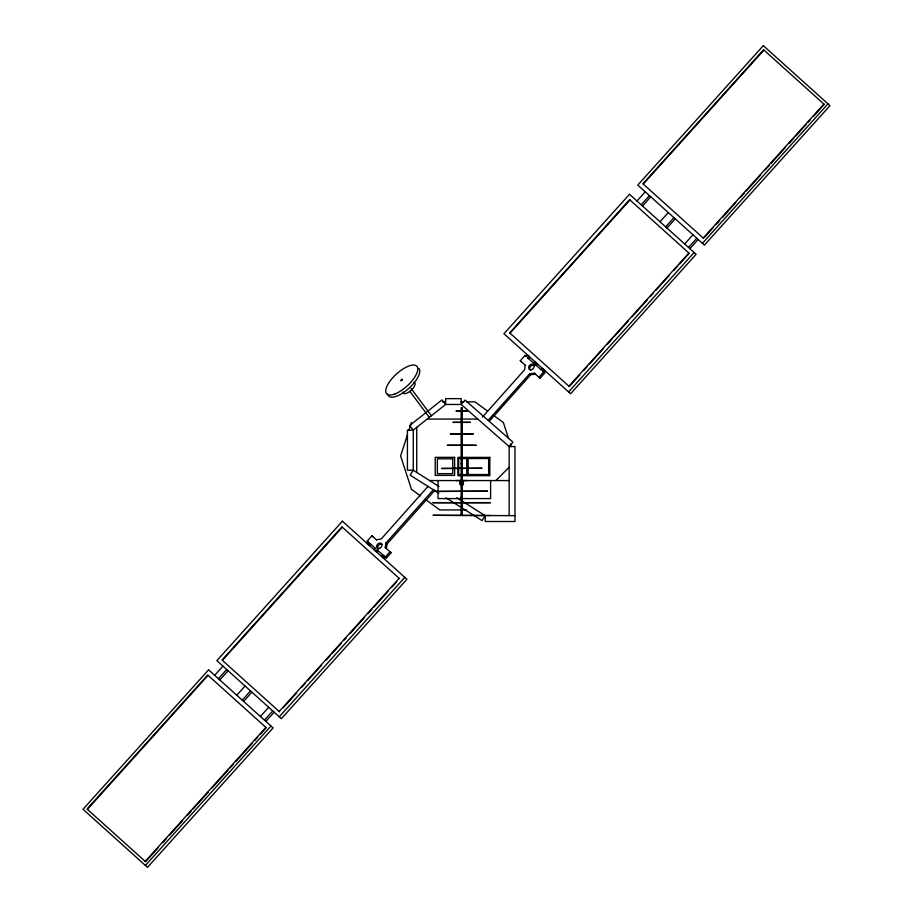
<?xml version="1.0" encoding="UTF-8"?>
<svg xmlns="http://www.w3.org/2000/svg" width="913" height="913" viewBox="0 0 913 913"><rect width="100%" height="100%" fill="white"/><g stroke="black" fill="none" stroke-linecap="round" stroke-linejoin="round"><path stroke-width="1.37" d="M525.215 365.12L524.621 369.708L482.475 417.058M434.816 490.372L387.032 544.022L386.37 548.553L385.252 547.549L385.914 543.018L433.686 489.357M407.54 434.542L400.602 455.918L411.455 489.311L420.539 495.919M408.841 430.537L411.455 422.525M456.808 497.733L485.168 515.662L482.053 520.593L446.092 497.87M521.357 361.719L520.284 360.761L525.009 355.454L526.139 356.458L527.417 355.031L528.741 356.196L527.463 357.622L528.536 358.581L529.802 357.154L528.479 355.99M368.304 544.616L369.582 543.189L370.701 544.194L369.423 545.62L367.026 543.486L368.304 542.06L367.231 541.112L371.956 535.817L376.647 539.971M428.06 486.344L381.098 539.092L376.418 539.743M536.273 365.417L537.54 363.99M488.284 420.208L529.608 373.782L534.367 373.2L540.051 378.244L544.776 372.938L542.607 370.998L543.874 369.571L542.55 368.407L541.283 369.833M375.448 548.371L374.182 549.797L375.722 551.167L377.001 549.74L383.049 555.104M489.357 421.167L530.67 374.741L535.44 374.17L534.367 373.2M376.852 552.171L378.119 550.744M382.924 554.956L381.645 556.394L382.924 557.512L384.202 556.085L386.404 558.06L391.129 552.753L390.011 551.749L384.042 558.528M643.266 184.072L763.919 50.067M510.036 333.165L629.959 199.97M87.397 809.34L208.061 675.335M222.395 660.361L342.329 527.178M636.966 201.02L645.251 191.821M214.681 675.323L222.955 666.125M641.177 204.82L649.463 195.622M642.501 206.007L650.786 196.809M218.435 678.701L226.721 669.503M219.828 679.957L228.113 670.758M660.008 221.768L668.282 212.569M236.775 695.227L245.061 686.028M665.645 226.858L673.931 217.659M666.981 228.045L675.255 218.846M242.23 700.134L250.516 690.936M243.623 701.389L251.908 692.191M684.659 243.976L692.944 234.778M260.399 716.5L268.684 707.301M688.55 247.48L696.836 238.282M264.462 720.152L272.747 710.953M689.886 248.667L698.16 239.468M265.854 721.407L274.14 712.208M568.936 386.21L688.87 253.015M579.744 374.889L569.278 386.507L509.694 332.857L629.616 199.662L689.201 253.323L679.683 263.891M583.555 370.655L587.367 366.433M589.262 364.31L603.539 348.458M607.35 344.224L612.109 338.94M614.015 336.829L628.292 320.977M632.093 316.743L647.328 299.829M650.182 296.657L653.035 293.484M655.888 290.323L669.218 275.521M673.977 270.237L677.788 266.003M703.215 238.053L823.88 104.048M704.516 237.312L713.064 227.816M715.906 224.644L719.706 220.432M722.56 217.26L735.867 202.492M740.614 197.208L744.415 192.997M746.309 190.885L760.563 175.056M765.311 169.784L769.111 165.561M771.017 163.45L785.271 147.621M789.072 143.398L793.819 138.125M795.714 136.014L806.168 124.408M808.073 122.296L809.968 120.185M813.768 115.962L824.222 104.356L763.588 49.759L642.923 183.764L703.558 238.361M279.218 711.524L399.141 578.328M283.384 707.621L296.702 692.819M301.461 687.535L305.273 683.312M308.126 680.139L321.456 665.337M326.215 660.053L330.027 655.819M331.921 653.708L341.439 643.14M344.304 639.967L346.198 637.856M350.01 633.622L364.287 617.77M368.099 613.536L371.899 609.313M373.805 607.191L388.082 591.339M391.894 587.116L396.653 581.821M145.235 861.416L265.888 727.41M157.949 848.017L145.589 861.735L87.043 809.021L207.708 675.015L266.254 727.729L260.547 734.063M162.697 842.745L166.497 838.522M169.35 835.361L182.646 820.582M187.393 815.309L191.194 811.086M193.1 808.975L208.301 792.096M212.101 787.873L228.25 769.933M230.144 767.822L232.998 764.66M235.851 761.499L251.999 743.559M254.853 740.397L257.706 737.225M568.582 391.951L694.142 252.502M702.428 243.303L827.977 103.865M145.418 865.456L270.967 726.018M279.252 716.808L404.813 577.37M495.839 480.558L509.146 467.262M442.668 401.891L445.476 401.891M460.928 401.891L463.736 401.891M466.543 401.891L474.965 401.891L487.462 410.964M427.17 419.067L477.83 419.067M453.11 422.331L470.321 422.331M447.37 445.282L476.061 445.282M461.145 463.633L462.286 463.633M429.624 480.558L509.146 480.558M460.004 481.71L463.427 481.71M461.145 496.912L462.286 496.912M461.145 498.053L462.286 498.053M433.036 502.652L490.395 502.652M466.543 509.945L439.861 509.945L426.223 500.039M461.145 514.122L462.286 514.122M514.978 515.662L433.036 515.309L490.395 515.514M439.073 486.538L413.247 470.218L407.415 470.218L407.415 430.091L413.247 430.091L445.612 404.47L461.191 404.47L509.146 446.56L514.978 446.56L514.978 521.494L485.168 521.494L485.168 515.662M438.902 493.317L410.131 475.137L413.247 470.218L413.247 430.091L409.629 425.526L441.995 399.894L445.612 404.47L445.612 398.639L461.191 398.639L461.191 404.47L465.037 400.088L512.992 442.177L509.146 446.56L509.146 515.662M493.146 415.095L503.371 422.525L508.575 438.548M527.463 357.622L534.664 364.002L533.591 363.043L534.87 361.616L536.479 363.032L535.201 364.458L541.341 369.891M520.284 360.761L525.295 365.211M385.252 547.549L391.129 552.753M367.231 541.112L368.304 542.06M369.582 543.189L375.597 548.508M543.874 369.571L544.947 370.53L538.99 377.274L540.051 378.244M542.607 370.998L544.776 372.938M525.009 355.454L526.082 356.412M529.608 373.782L530.67 374.741M385.914 543.018L387.032 544.022M371.956 535.817L373.086 536.821M384.202 556.085L386.404 558.06M399.506 578.659L341.964 526.847L222.042 660.042L279.572 711.843M409.777 391.209L429.293 417.389M410.976 388.322L431.415 415.712M510.321 443.901L511.189 446.571M490.612 480.558L490.612 498.589L438.057 498.589L438.057 480.558M490.395 502.686L433.036 502.686M476.061 445.316L447.37 445.316M470.321 422.377L453.11 422.377M467.456 480.558L455.975 480.558M463.427 480.558L463.427 481.938L460.004 481.938L460.004 480.558M463.131 480.558L463.131 481.71M462.286 515.263L462.286 407.7L461.145 407.7L461.145 515.263M460.289 480.558L460.289 481.71M416.727 427.341L416.727 472.409M413.623 382.387A7.726 3.024 -42.4 0 1 411.078 390.342A7.726 3.024 -42.4 0 1 403.055 391.974M418.77 368.304A20.463 8.023 -42.4 0 1 407.301 389.703A20.463 8.023 -42.4 0 1 387.763 394.085M378.21 549.033A3.093 2.317 -48 0 1 378.507 545.438A3.093 2.317 -48 0 1 382.056 544.251M530.259 370.153A3.093 2.408 -48 0 1 530.773 366.204A3.093 2.408 -48 0 1 534.607 365.736M400.727 380.55C402.793 381.908 403.204 376.715 400.727 380.55M629.491 194.298L503.93 333.736L570.591 393.754L696.14 254.305L629.491 194.298M763.325 45.65L637.765 185.088L704.425 245.106L829.985 105.668L763.325 45.65M208.575 669.834L83.015 809.272L147.518 867.35L273.078 727.912L208.575 669.834M342.409 521.186L216.86 660.635L281.364 718.702L406.913 579.264L342.409 521.186M467.456 410.861L455.975 411.101L467.456 410.896M473.185 433.801L450.246 434.052L473.185 433.846M454.617 457.345L435.216 457.345L435.216 475.376L454.617 475.376L454.617 457.345M489.836 457.379L457.87 457.379L457.87 475.684L489.836 475.684L489.836 457.379M466.76 458.566L458.657 458.566L458.657 474.6L466.76 474.6L466.76 458.566M488.638 458.509L468.141 458.509L468.141 474.532L488.638 474.532L488.638 458.509M452.745 458.817L437.361 458.817L437.361 473.653L452.745 473.653L452.745 458.817M481.79 468.221L441.641 468.472L481.79 468.266M487.531 491.171L435.9 491.422L487.531 491.217M395.067 393.902A20.463 8.023 -42.4 0 0 417.72 368.11A20.463 8.023 -42.4 0 0 392.464 378.039A20.463 8.023 -42.4 0 0 395.067 393.902M460.905 484.472A1.153 1.153 0 0 0 462.823 483.958A1.153 1.153 0 0 0 461.419 482.555A1.153 1.153 0 0 0 460.905 484.472M460.997 484.906A1.427 1.427 0 0 0 463.142 483.662A1.427 1.427 0 0 0 460.997 482.418A1.427 1.427 0 0 0 460.997 484.906M460.848 485.157A1.723 1.723 0 0 0 463.439 483.662A1.723 1.723 0 0 0 460.848 482.167A1.723 1.723 0 0 0 460.848 485.157M379.557 548.371A3.093 2.317 -48 0 0 381.429 543.6A3.093 2.317 -48 0 0 376.784 545.46A3.093 2.317 -48 0 0 379.557 548.371M531.72 369.594A3.093 2.408 -48 0 0 533.534 364.778A3.093 2.408 -48 0 0 528.832 366.581A3.093 2.408 -48 0 0 531.72 369.594"/></g></svg>
